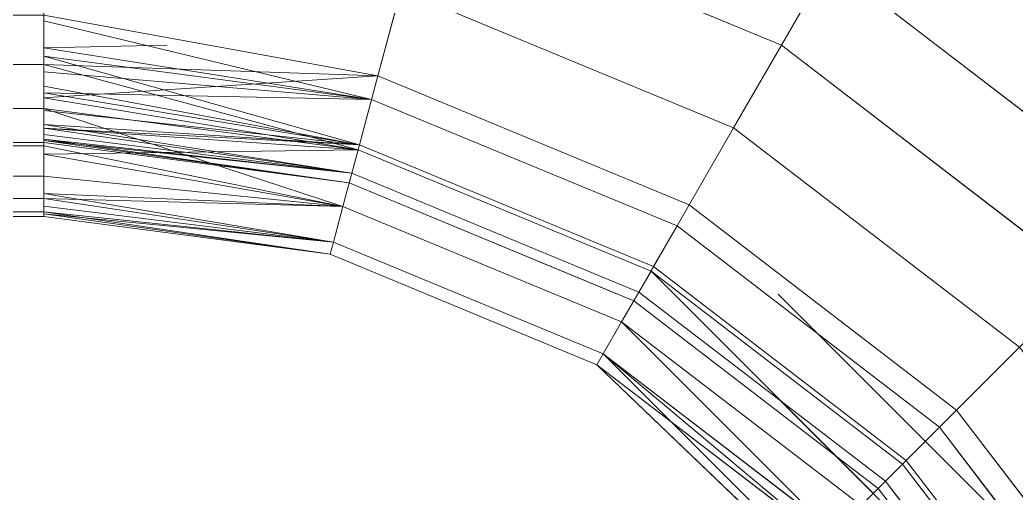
# Model space of a CAD drawing. Header units: centimetres. Extents: x -13467 to 3766, y -437 to 1921.
# Drawn here: x -4242.348 to -4240.997, y 189.925 to 190.566 of the extents above; entities that cross this region are included whole.
import ezdxf

# ---------------------------------------------------------------- set-up
doc = ezdxf.new("R2010")
doc.units = ezdxf.units.CM
doc.layers.add('M-EQPM', color=7, linetype='Continuous', lineweight=9)

# ---------------------------------------------------------------- blocks, each defined once
blk = doc.blocks.new('EQ-04-006 - EQ-04-006_dwg_Agrupar_308-1538748-Sección 1-2')
at = {"layer": 'M-EQPM', "color": 136, "true_color": 0x007f7f}
for p, q in [((-3690.446, 190.7319), (-3689.9637, 190.5321)), ((-3689.9637, 190.5321), (-3689.899, 190.6441)), ((-3689.899, 190.6441), (-3689.4579, 190.3057)), ((-3690.5107, 190.4904), (-3690.4795, 190.6069)), ((-3690.4795, 190.6069), (-3690.0284, 190.42)), ((-3690.9637, 190.5061), (-3690.9637, 190.573)), ((-3690.5107, 190.4904), (-3690.9637, 190.573)), ((-3690.5192, 190.4586), (-3690.9637, 190.5649)), ((-3690.5192, 190.4586), (-3690.9637, 190.5649)), ((-3690.7964, 190.5321), (-3690.9637, 190.5285)), ((-3690.7964, 190.5321), (-3690.9637, 190.5285)), ((-3690.0284, 190.42), (-3689.9637, 190.5321)), ((-3689.9637, 190.5321), (-3689.5495, 190.2142)), ((-3690.9637, 190.5285), (-3690.5192, 190.4586)), ((-3690.9637, 190.5285), (-3690.5192, 190.4586)), ((-3690.9637, 190.5061), (-3706.9637, 190.5061)), ((-3690.5357, 190.3972), (-3690.9637, 190.5172)), ((-3690.5192, 190.4586), (-3690.9637, 190.5172)), ((-3690.5375, 190.3903), (-3690.9637, 190.5061)), ((-3690.9637, 190.4464), (-3690.9637, 190.5061)), ((-3690.9637, 190.5061), (-3690.5107, 190.4904)), ((-3690.5107, 190.4904), (-3690.9637, 190.5061)), ((-3690.9637, 190.5061), (-3690.5107, 190.4904)), ((-3690.5192, 190.4586), (-3690.9637, 190.4958)), ((-3690.5107, 190.4904), (-3690.9637, 190.4606)), ((-3690.5375, 190.3903), (-3690.5107, 190.4904)), ((-3690.5107, 190.4904), (-3690.5375, 190.3903)), ((-3690.5107, 190.4904), (-3690.0887, 190.3155)), ((-3690.5357, 190.3972), (-3690.9637, 190.4764)), ((-3690.5192, 190.4586), (-3690.9637, 190.4674)), ((-3690.9637, 190.4674), (-3690.5357, 190.3972)), ((-3690.5375, 190.3903), (-3690.9637, 190.4606)), ((-3690.5357, 190.3972), (-3690.5192, 190.4586)), ((-3690.5192, 190.4586), (-3690.5357, 190.3972)), ((-3690.5192, 190.4586), (-3690.1051, 190.2871)), ((-3690.5192, 190.4586), (-3690.1051, 190.2871)), ((-3690.5192, 190.4586), (-3690.1051, 190.2871)), ((-3690.5192, 190.4586), (-3690.1051, 190.2871)), ((-3690.9637, 190.4464), (-3706.9637, 190.4464)), ((-3690.5581, 190.3136), (-3690.9637, 190.4464)), ((-3690.9637, 190.3955), (-3690.9637, 190.4464)), ((-3690.5375, 190.3903), (-3690.9637, 190.4464)), ((-3690.5357, 190.3972), (-3690.9637, 190.4436)), ((-3690.5357, 190.3972), (-3690.9637, 190.4436)), ((-3690.5357, 190.3972), (-3690.9637, 190.4247)), ((-3690.9637, 190.4247), (-3690.546, 190.3586)), ((-3690.5375, 190.3903), (-3690.9637, 190.4198)), ((-3690.546, 190.3586), (-3690.9637, 190.4196)), ((-3690.9637, 190.4196), (-3690.5357, 190.3972)), ((-3690.546, 190.3586), (-3690.9637, 190.4111)), ((-3690.0887, 190.3155), (-3690.0284, 190.42)), ((-3690.0284, 190.42), (-3689.641, 190.1227)), ((-3690.9637, 190.4), (-3706.9637, 190.4)), ((-3690.5496, 190.3455), (-3690.9637, 190.4049)), ((-3690.9637, 190.4049), (-3690.546, 190.3586)), ((-3690.5496, 190.3455), (-3690.9637, 190.4028)), ((-3690.546, 190.3586), (-3690.9637, 190.4028)), ((-3690.5496, 190.3455), (-3690.9637, 190.4)), ((-3690.546, 190.3586), (-3690.5357, 190.3972)), ((-3690.5357, 190.3972), (-3690.546, 190.3586)), ((-3690.5357, 190.3972), (-3690.1369, 190.2321)), ((-3690.5357, 190.3972), (-3690.1369, 190.2321)), ((-3690.9637, 190.3955), (-3706.9637, 190.3955)), ((-3690.5581, 190.3136), (-3690.9637, 190.3955)), ((-3690.9637, 190.3545), (-3690.9637, 190.3955)), ((-3690.5375, 190.3903), (-3690.9637, 190.3843)), ((-3690.5581, 190.3136), (-3690.9637, 190.3843)), ((-3690.5581, 190.3136), (-3690.5375, 190.3903)), ((-3690.5375, 190.3903), (-3690.5581, 190.3136)), ((-3690.5375, 190.3903), (-3690.1404, 190.2259)), ((-3690.5375, 190.3903), (-3690.1404, 190.2259)), ((-3690.5496, 190.3455), (-3690.546, 190.3586)), ((-3690.5496, 190.3455), (-3690.546, 190.3586)), ((-3690.546, 190.3586), (-3690.1569, 190.1974)), ((-3690.546, 190.3586), (-3690.1569, 190.1974)), ((-3690.9637, 190.3545), (-3706.9637, 190.3545)), ((-3690.9637, 190.3245), (-3690.9637, 190.3545)), ((-3690.5581, 190.3136), (-3690.9637, 190.3545)), ((-3690.5581, 190.3136), (-3690.9637, 190.3545)), ((-3690.5496, 190.3455), (-3690.1637, 190.1856)), ((-3690.5581, 190.3136), (-3690.9637, 190.3309)), ((-3690.9637, 190.3309), (-3690.571, 190.2653)), ((-3690.9637, 190.3245), (-3706.9637, 190.3245)), ((-3690.9637, 190.3062), (-3690.9637, 190.3245)), ((-3690.571, 190.2653), (-3690.9637, 190.3245)), ((-3690.9637, 190.3245), (-3690.5581, 190.3136)), ((-3690.1404, 190.2259), (-3690.0887, 190.3155)), ((-3690.0887, 190.3155), (-3690.1404, 190.2259)), ((-3690.0887, 190.3155), (-3689.7262, 190.0374)), ((-3690.9637, 190.3062), (-3706.9637, 190.3062)), ((-3690.571, 190.2653), (-3690.9637, 190.3138)), ((-3690.5754, 190.2489), (-3690.9637, 190.3062)), ((-3690.9637, 190.3062), (-3690.9637, 190.3)), ((-3690.9637, 190.3062), (-3690.571, 190.2653)), ((-3690.5754, 190.2489), (-3690.9637, 190.3035)), ((-3690.571, 190.2653), (-3690.9637, 190.3035)), ((-3690.571, 190.2653), (-3690.5581, 190.3136)), ((-3690.5581, 190.3136), (-3690.571, 190.2653)), ((-3690.5581, 190.3136), (-3690.1802, 190.1571)), ((-3690.5581, 190.3136), (-3690.1802, 190.1571)), ((-3690.9637, 190.3), (-3706.9637, 190.3)), ((-3690.9637, 190.3), (-3706.9637, 190.3)), ((-3690.5754, 190.2489), (-3690.9637, 190.3)), ((-3690.1369, 190.2321), (-3690.1051, 190.2871)), ((-3690.1051, 190.2871), (-3690.1369, 190.2321)), ((-3690.1051, 190.2871), (-3689.7495, 190.0142)), ((-3690.1051, 190.2871), (-3689.7495, 190.0142)), ((-3689.7495, 190.0142), (-3690.1051, 190.2871)), ((-3690.1051, 190.2871), (-3689.7495, 190.0142)), ((-3690.5754, 190.2489), (-3690.571, 190.2653)), ((-3690.5754, 190.2489), (-3690.571, 190.2653)), ((-3690.571, 190.2653), (-3690.2051, 190.1138)), ((-3690.571, 190.2653), (-3690.2051, 190.1138)), ((-3690.5754, 190.2489), (-3690.2137, 190.099)), ((-3690.1802, 190.1571), (-3690.1404, 190.2259)), ((-3690.1404, 190.2259), (-3690.1802, 190.1571)), ((-3690.1569, 190.1974), (-3690.1369, 190.2321)), ((-3690.1369, 190.2321), (-3690.1569, 190.1974)), ((-3690.1404, 190.2259), (-3689.7995, 189.9642)), ((-3690.1404, 190.2259), (-3689.7995, 189.9642)), ((-3690.1369, 190.2321), (-3689.7944, 189.9693)), ((-3690.1369, 190.2321), (-3689.7944, 189.9693)), ((-3690.1569, 190.1974), (-3690.1637, 190.1856)), ((-3690.1637, 190.1856), (-3690.1569, 190.1974)), ((-3690.1569, 190.1974), (-3689.8227, 189.941)), ((-3690.1569, 190.1974), (-3689.8227, 189.941)), ((-3690.1637, 190.1856), (-3689.8323, 189.9314)), ((-3690.2051, 190.1138), (-3690.1802, 190.1571)), ((-3690.1802, 190.1571), (-3690.2051, 190.1138)), ((-3690.1802, 190.1571), (-3689.8556, 189.908)), ((-3690.1802, 190.1571), (-3689.8556, 189.908)), ((-3690.2051, 190.1138), (-3690.2137, 190.099)), ((-3690.2137, 190.099), (-3690.2051, 190.1138)), ((-3690.2051, 190.1138), (-3689.891, 189.8727)), ((-3690.2051, 190.1138), (-3689.891, 189.8727)), ((-3689.7262, 190.0374), (-3689.641, 190.1227)), ((-3690.2137, 190.099), (-3689.903, 189.8607)), ((-3689.7995, 189.9642), (-3689.7262, 190.0374)), ((-3689.7262, 190.0374), (-3689.7995, 189.9642)), ((-3689.7262, 190.0374), (-3689.4481, 189.675)), ((-3689.7944, 189.9693), (-3689.7495, 190.0142)), ((-3689.7495, 190.0142), (-3689.7944, 189.9693)), ((-3689.7495, 190.0142), (-3689.4766, 189.6586)), ((-3689.7495, 190.0142), (-3689.4766, 189.6586)), ((-3689.7495, 190.0142), (-3689.4766, 189.6586)), ((-3689.7495, 190.0142), (-3689.4766, 189.6586)), ((-3689.8556, 189.908), (-3689.7995, 189.9642)), ((-3689.7995, 189.9642), (-3689.8556, 189.908)), ((-3689.8227, 189.941), (-3689.7944, 189.9693)), ((-3689.7944, 189.9693), (-3689.8227, 189.941)), ((-3689.7995, 189.9642), (-3689.5378, 189.6232)), ((-3689.7995, 189.9642), (-3689.5378, 189.6232)), ((-3689.7944, 189.9693), (-3689.5316, 189.6268)), ((-3689.7944, 189.9693), (-3689.5316, 189.6268)), ((-3689.8227, 189.941), (-3689.8323, 189.9314)), ((-3689.8323, 189.9314), (-3689.8227, 189.941)), ((-3689.8227, 189.941), (-3689.5662, 189.6068)), ((-3689.8227, 189.941), (-3689.5662, 189.6068)), ((-3689.8323, 189.9314), (-3689.578, 189.6))]:
    blk.add_line(p, q, dxfattribs=at)
at = {"layer": 'M-EQPM', "color": 136, "true_color": 0x007f7f, "flags": 128}
for points in [[(-3689.9637, 190.5321), (-3689.899, 190.6441), (-3690.4125, 190.8569)], [(-3689.9637, 190.5321), (-3689.899, 190.6441), (-3690.4125, 190.8569)], [(-3689.8387, 190.7486), (-3689.899, 190.6441), (-3689.4579, 190.3057), (-3689.5495, 190.2142), (-3689.2316, 189.8)], [(-3689.8387, 190.7486), (-3689.899, 190.6441), (-3689.4579, 190.3057), (-3689.5495, 190.2142), (-3689.2316, 189.8)], [(-3706.9637, 190.573), (-3690.9637, 190.573), (-3690.9637, 190.6455), (-3690.4795, 190.6069), (-3690.5107, 190.4904), (-3690.0887, 190.3155), (-3690.1404, 190.2259), (-3689.7995, 189.9642), (-3689.8556, 189.908), (-3689.6066, 189.5835), (-3689.6499, 189.5585), (-3689.4983, 189.1926), (-3689.4501, 189.2056), (-3689.6066, 189.5835), (-3689.5378, 189.6232), (-3689.7995, 189.9642), (-3689.7262, 190.0374), (-3690.0887, 190.3155), (-3690.0284, 190.42), (-3690.4795, 190.6069), (-3690.9637, 190.7218), (-3706.9637, 190.7218)], [(-3689.5378, 189.6232), (-3689.7995, 189.9642), (-3689.7262, 190.0374), (-3690.0887, 190.3155), (-3690.0284, 190.42), (-3690.4795, 190.6069), (-3690.446, 190.7319), (-3689.9637, 190.5321), (-3690.0284, 190.42), (-3689.641, 190.1227), (-3689.7262, 190.0374), (-3689.4481, 189.675)], [(-3690.446, 190.7319), (-3689.9637, 190.5321), (-3690.0284, 190.42), (-3689.641, 190.1227), (-3689.7262, 190.0374), (-3689.4481, 189.675), (-3689.5378, 189.6232), (-3689.3733, 189.2261), (-3689.4501, 189.2056), (-3689.4392, 188.8), (-3689.4092, 188.8), (-3689.4092, 186.8)], [(-3706.9637, 190.3955), (-3690.9637, 190.3955), (-3690.9637, 190.4464), (-3690.5581, 190.3136), (-3690.9637, 190.4464), (-3690.5375, 190.3903), (-3690.5581, 190.3136), (-3690.9637, 190.3955), (-3690.9637, 190.4464), (-3690.5375, 190.3903), (-3690.5581, 190.3136), (-3690.1802, 190.1571), (-3690.2051, 190.1138), (-3690.2137, 190.099), (-3690.5754, 190.2489), (-3690.571, 190.2653), (-3690.2051, 190.1138), (-3689.891, 189.8727)], [(-3689.8556, 189.908), (-3690.1802, 190.1571), (-3690.1404, 190.2259), (-3690.5375, 190.3903), (-3690.9637, 190.5061), (-3690.9637, 190.573), (-3690.5107, 190.4904), (-3690.5375, 190.3903), (-3690.1404, 190.2259), (-3690.1802, 190.1571), (-3689.8556, 189.908)], [(-3689.903, 189.8607), (-3690.2137, 190.099), (-3690.2051, 190.1138), (-3689.891, 189.8727)], [(-3689.8556, 189.908), (-3689.7995, 189.9642), (-3690.1404, 190.2259), (-3690.0887, 190.3155), (-3690.5107, 190.4904), (-3690.4795, 190.6069)], [(-3706.9637, 190.3955), (-3706.9637, 190.4464), (-3690.9637, 190.4464), (-3690.9637, 190.5061), (-3690.5107, 190.4904), (-3690.9637, 190.573), (-3690.9637, 190.5061), (-3706.9637, 190.5061), (-3706.9637, 190.4464), (-3707.3898, 190.3903), (-3706.9637, 190.3955), (-3707.3898, 190.3903), (-3707.7869, 190.2259), (-3707.8387, 190.3155), (-3708.2011, 190.0374), (-3708.2864, 190.1227), (-3708.5836, 189.7353), (-3708.6957, 189.8), (-3708.8955, 189.3176), (-3709.0205, 189.3511), (-3709.1182, 188.8), (-3709.1182, 186.8)], [(-3690.9637, 190.4764), (-3690.5357, 190.3972), (-3690.9637, 190.5172), (-3690.5192, 190.4586), (-3690.9637, 190.5649)], [(-3690.7964, 190.5321), (-3690.9637, 190.5285), (-3690.5192, 190.4586), (-3690.5357, 190.3972), (-3690.9637, 190.4674), (-3690.5192, 190.4586), (-3690.9637, 190.4958)], [(-3689.3172, 186.8), (-3689.3172, 188.8), (-3689.3733, 189.2261), (-3689.3682, 188.8), (-3689.3733, 189.2261), (-3689.2733, 189.2529), (-3689.4481, 189.675), (-3689.3437, 189.7353), (-3689.641, 190.1227), (-3689.5495, 190.2142), (-3689.9637, 190.5321)], [(-3689.1815, 189.2775), (-3689.2733, 189.2529), (-3689.4481, 189.675), (-3689.3437, 189.7353), (-3689.641, 190.1227), (-3689.5495, 190.2142), (-3689.9637, 190.5321)], [(-3706.9637, 190.5061), (-3690.9637, 190.5061), (-3690.5107, 190.4904), (-3690.5375, 190.3903), (-3690.9637, 190.5061), (-3690.9637, 190.4464), (-3706.9637, 190.4464), (-3706.9637, 190.3955)], [(-3690.9637, 190.4606), (-3690.5107, 190.4904), (-3690.9637, 190.4606), (-3690.5375, 190.3903), (-3690.5107, 190.4904), (-3690.9637, 190.5061)], [(-3690.9637, 190.4958), (-3690.5192, 190.4586), (-3690.1051, 190.2871), (-3690.1369, 190.2321), (-3689.7944, 189.9693), (-3689.7495, 190.0142), (-3689.4766, 189.6586), (-3689.5316, 189.6268), (-3689.3664, 189.228), (-3689.305, 189.2444)], [(-3690.9637, 190.4606), (-3690.5375, 190.3903), (-3690.5107, 190.4904)], [(-3690.9637, 190.4764), (-3690.5357, 190.3972), (-3690.5192, 190.4586), (-3690.1051, 190.2871), (-3690.1369, 190.2321), (-3689.7944, 189.9693), (-3689.7495, 190.0142), (-3689.4766, 189.6586), (-3689.5316, 189.6268), (-3689.3664, 189.228), (-3689.2873, 188.8)], [(-3689.3664, 189.228), (-3689.305, 189.2444), (-3689.4766, 189.6586), (-3689.5316, 189.6268), (-3689.7944, 189.9693), (-3689.7495, 190.0142), (-3690.1051, 190.2871), (-3690.1369, 190.2321), (-3690.5357, 190.3972), (-3690.9637, 190.4436), (-3690.5357, 190.3972), (-3690.9637, 190.4196), (-3690.546, 190.3586), (-3690.9637, 190.4196)], [(-3689.2465, 188.8), (-3689.305, 189.2444), (-3689.4766, 189.6586), (-3689.5316, 189.6268), (-3689.7944, 189.9693), (-3689.7495, 190.0142), (-3690.1051, 190.2871), (-3690.1369, 190.2321), (-3690.5357, 190.3972), (-3690.9637, 190.4436)], [(-3690.9637, 190.4111), (-3690.546, 190.3586), (-3690.9637, 190.4247), (-3690.5357, 190.3972), (-3690.9637, 190.4436)], [(-3690.9637, 190.4247), (-3690.5357, 190.3972), (-3690.546, 190.3586), (-3690.1569, 190.1974), (-3689.8227, 189.941), (-3689.8323, 189.9314), (-3689.8227, 189.941), (-3689.5662, 189.6068), (-3689.578, 189.6), (-3689.8323, 189.9314), (-3689.8227, 189.941), (-3689.5662, 189.6068), (-3689.578, 189.6), (-3689.5662, 189.6068), (-3689.405, 189.2176), (-3689.3587, 188.8)], [(-3690.9637, 190.4247), (-3690.546, 190.3586), (-3690.5357, 190.3972), (-3690.1369, 190.2321), (-3690.1569, 190.1974), (-3689.8227, 189.941), (-3689.7944, 189.9693), (-3689.5316, 189.6268), (-3689.5662, 189.6068), (-3689.405, 189.2176), (-3689.3664, 189.228), (-3689.405, 189.2176), (-3689.3201, 188.8)], [(-3690.0887, 190.3155), (-3690.1404, 190.2259), (-3690.5375, 190.3903), (-3690.9637, 190.4198), (-3690.5375, 190.3903), (-3690.5581, 190.3136), (-3690.9637, 190.3843), (-3690.5375, 190.3903), (-3690.9637, 190.3843)], [(-3690.9637, 190.4049), (-3690.546, 190.3586), (-3690.5357, 190.3972), (-3690.9637, 190.4196)], [(-3689.3201, 188.8), (-3689.3664, 189.228), (-3689.5316, 189.6268), (-3689.5662, 189.6068), (-3689.8227, 189.941), (-3689.7944, 189.9693), (-3690.1369, 190.2321), (-3690.1569, 190.1974), (-3690.546, 190.3586), (-3690.9637, 190.4111)], [(-3689.5662, 189.6068), (-3689.8227, 189.941), (-3689.7944, 189.9693), (-3689.5316, 189.6268)], [(-3689.578, 189.6), (-3689.8323, 189.9314), (-3690.1637, 190.1856), (-3690.1569, 190.1974), (-3690.1637, 190.1856), (-3690.1569, 190.1974), (-3690.1369, 190.2321), (-3689.7944, 189.9693), (-3689.8227, 189.941), (-3690.1569, 190.1974), (-3689.8227, 189.941), (-3689.8323, 189.9314), (-3690.1637, 190.1856), (-3690.5496, 190.3455), (-3690.546, 190.3586), (-3690.5496, 190.3455), (-3690.9637, 190.4049)], [(-3706.9637, 190.3545), (-3690.9637, 190.3545), (-3690.9637, 190.3955), (-3690.9637, 190.3545), (-3706.9637, 190.3545)], [(-3706.9637, 190.3), (-3706.9637, 190.3062), (-3706.9637, 190.3245), (-3706.9637, 190.3545), (-3706.9637, 190.3955), (-3690.9637, 190.3955), (-3690.5581, 190.3136), (-3690.1802, 190.1571), (-3690.2051, 190.1138), (-3690.571, 190.2653), (-3690.5581, 190.3136), (-3690.9637, 190.3545), (-3690.9637, 190.3245), (-3706.9637, 190.3245), (-3707.3563, 190.2653), (-3706.9637, 190.3062)], [(-3690.9637, 190.3545), (-3690.5581, 190.3136), (-3690.5375, 190.3903), (-3690.1404, 190.2259), (-3690.0887, 190.3155)], [(-3690.9637, 190.3843), (-3690.5581, 190.3136), (-3690.9637, 190.3545)], [(-3706.9637, 190.3245), (-3690.9637, 190.3245), (-3690.571, 190.2653), (-3690.5581, 190.3136), (-3690.9637, 190.3245), (-3690.5581, 190.3136), (-3690.9637, 190.3545), (-3690.9637, 190.3245), (-3690.9637, 190.3062), (-3690.571, 190.2653), (-3690.9637, 190.3245), (-3690.9637, 190.3062), (-3706.9637, 190.3062)], [(-3706.9637, 190.3062), (-3690.9637, 190.3062), (-3690.571, 190.2653), (-3690.5754, 190.2489), (-3690.9637, 190.3062), (-3690.5754, 190.2489), (-3690.9637, 190.3), (-3690.9637, 190.3062), (-3690.9637, 190.3), (-3706.9637, 190.3)], [(-3690.9637, 190.3309), (-3690.571, 190.2653), (-3690.9637, 190.3138)], [(-3689.7262, 190.0374), (-3689.7995, 189.9642), (-3690.1404, 190.2259), (-3690.1802, 190.1571), (-3690.5581, 190.3136), (-3690.9637, 190.3309), (-3690.5581, 190.3136), (-3690.571, 190.2653), (-3690.9637, 190.3309)], [(-3690.9637, 190.3138), (-3690.571, 190.2653), (-3690.5581, 190.3136), (-3690.1802, 190.1571), (-3690.1404, 190.2259), (-3689.7995, 189.9642), (-3689.7262, 190.0374)], [(-3690.9637, 190.3035), (-3690.5754, 190.2489), (-3690.9637, 190.3)], [(-3689.4481, 189.675), (-3689.5378, 189.6232), (-3689.7995, 189.9642), (-3689.8556, 189.908), (-3690.1802, 190.1571), (-3690.2051, 190.1138), (-3690.571, 190.2653), (-3690.9637, 190.3035)], [(-3690.5754, 190.2489), (-3690.571, 190.2653), (-3690.2051, 190.1138), (-3690.1802, 190.1571), (-3689.8556, 189.908), (-3689.7995, 189.9642), (-3689.5378, 189.6232), (-3689.4481, 189.675)], [(-3689.2733, 189.2529), (-3689.3733, 189.2261), (-3689.5378, 189.6232), (-3689.6066, 189.5835), (-3689.8556, 189.908), (-3689.891, 189.8727), (-3690.2051, 190.1138), (-3690.2137, 190.099), (-3690.5754, 190.2489)]]:
    blk.add_lwpolyline(points, dxfattribs=at)
for points in [[(-3690.9637, 190.5172), (-3690.5192, 190.4586), (-3690.5357, 190.3972)], [(-3690.9637, 190.4674), (-3690.5357, 190.3972), (-3690.5192, 190.4586)], [(-3690.9637, 190.4), (-3690.5496, 190.3455), (-3690.9637, 190.4049), (-3690.546, 190.3586), (-3690.5357, 190.3972), (-3690.1369, 190.2321), (-3690.1569, 190.1974), (-3690.546, 190.3586), (-3690.1569, 190.1974), (-3690.1637, 190.1856), (-3690.5496, 190.3455), (-3690.546, 190.3586), (-3690.9637, 190.4028), (-3690.5496, 190.3455)], [(-3690.9637, 190.4028), (-3690.5496, 190.3455), (-3690.546, 190.3586)], [(-3690.9637, 190.3035), (-3690.5754, 190.2489), (-3690.571, 190.2653)], [(-3689.903, 189.8607), (-3689.891, 189.8727), (-3689.903, 189.8607), (-3689.6646, 189.55), (-3689.6499, 189.5585), (-3689.6066, 189.5835), (-3689.4501, 189.2056), (-3689.4983, 189.1926), (-3689.6499, 189.5585), (-3689.891, 189.8727), (-3690.2051, 190.1138), (-3690.2137, 190.099)]]:
    blk.add_lwpolyline(points, close=True, dxfattribs=at)
blk = doc.blocks.new('EQ-04-006 - EQ-04-006_dwg_Agrupar_316-1538749-Sección 1-2')
at = {"layer": 'M-EQPM', "color": 136, "true_color": 0x007f7f}
for p, q in [((-3690.5192, 190.4586), (-3690.9637, 190.5649)), ((-3690.5192, 190.4586), (-3690.9637, 190.5649)), ((-3690.7964, 190.5321), (-3690.9637, 190.5285)), ((-3690.7964, 190.5321), (-3690.9637, 190.5285)), ((-3690.9637, 190.5285), (-3690.5192, 190.4586)), ((-3690.9637, 190.5285), (-3690.5192, 190.4586)), ((-3690.5357, 190.3972), (-3690.9637, 190.5172)), ((-3690.5192, 190.4586), (-3690.9637, 190.5172)), ((-3690.5375, 190.3903), (-3690.9637, 190.5061)), ((-3690.9637, 190.5061), (-3690.5107, 190.4904)), ((-3690.5107, 190.4904), (-3690.9637, 190.5061)), ((-3690.9637, 190.5061), (-3690.5107, 190.4904)), ((-3690.9637, 190.5061), (-3690.5107, 190.4904)), ((-3690.5192, 190.4586), (-3690.9637, 190.4958)), ((-3690.5107, 190.4904), (-3690.9637, 190.4606)), ((-3690.5375, 190.3903), (-3690.5107, 190.4904)), ((-3690.5107, 190.4904), (-3690.5375, 190.3903)), ((-3690.5357, 190.3972), (-3690.9637, 190.4764)), ((-3690.5192, 190.4586), (-3690.9637, 190.4674)), ((-3690.9637, 190.4674), (-3690.5357, 190.3972)), ((-3690.5375, 190.3903), (-3690.9637, 190.4606)), ((-3690.5357, 190.3972), (-3690.5192, 190.4586)), ((-3690.5192, 190.4586), (-3690.5357, 190.3972)), ((-3690.5192, 190.4586), (-3690.1051, 190.2871)), ((-3690.5192, 190.4586), (-3690.1051, 190.2871)), ((-3690.5192, 190.4586), (-3690.1051, 190.2871)), ((-3690.5192, 190.4586), (-3690.1051, 190.2871)), ((-3690.5581, 190.3136), (-3690.9637, 190.4464)), ((-3690.5375, 190.3903), (-3690.9637, 190.4464)), ((-3690.5357, 190.3972), (-3690.9637, 190.4436)), ((-3690.5357, 190.3972), (-3690.9637, 190.4436)), ((-3690.5357, 190.3972), (-3690.9637, 190.4247)), ((-3690.9637, 190.4247), (-3690.546, 190.3586)), ((-3690.5375, 190.3903), (-3690.9637, 190.4198)), ((-3690.546, 190.3586), (-3690.9637, 190.4196)), ((-3690.9637, 190.4196), (-3690.5357, 190.3972)), ((-3690.546, 190.3586), (-3690.9637, 190.4111)), ((-3690.5496, 190.3455), (-3690.9637, 190.4049)), ((-3690.9637, 190.4049), (-3690.546, 190.3586)), ((-3690.5496, 190.3455), (-3690.9637, 190.4028)), ((-3690.546, 190.3586), (-3690.9637, 190.4028)), ((-3690.5496, 190.3455), (-3690.9637, 190.4)), ((-3690.546, 190.3586), (-3690.5357, 190.3972)), ((-3690.5357, 190.3972), (-3690.546, 190.3586)), ((-3690.5357, 190.3972), (-3690.1369, 190.2321)), ((-3690.5357, 190.3972), (-3690.1369, 190.2321)), ((-3690.5581, 190.3136), (-3690.9637, 190.3955)), ((-3690.5375, 190.3903), (-3690.9637, 190.3843)), ((-3690.5581, 190.3136), (-3690.9637, 190.3843)), ((-3690.5581, 190.3136), (-3690.5375, 190.3903)), ((-3690.5375, 190.3903), (-3690.5581, 190.3136)), ((-3690.5375, 190.3903), (-3690.1404, 190.2259)), ((-3690.5375, 190.3903), (-3690.1404, 190.2259)), ((-3690.5496, 190.3455), (-3690.546, 190.3586)), ((-3690.5496, 190.3455), (-3690.546, 190.3586)), ((-3690.546, 190.3586), (-3690.1569, 190.1974)), ((-3690.546, 190.3586), (-3690.1569, 190.1974)), ((-3690.5581, 190.3136), (-3690.9637, 190.3545)), ((-3690.5581, 190.3136), (-3690.9637, 190.3545)), ((-3690.5496, 190.3455), (-3690.1637, 190.1856)), ((-3690.5581, 190.3136), (-3690.9637, 190.3309)), ((-3690.9637, 190.3309), (-3690.571, 190.2653)), ((-3690.571, 190.2653), (-3690.9637, 190.3245)), ((-3690.9637, 190.3245), (-3690.5581, 190.3136)), ((-3690.1404, 190.2259), (-3690.0887, 190.3155)), ((-3690.571, 190.2653), (-3690.9637, 190.3138)), ((-3690.5754, 190.2489), (-3690.9637, 190.3062)), ((-3690.9637, 190.3062), (-3690.571, 190.2653)), ((-3690.5754, 190.2489), (-3690.9637, 190.3035)), ((-3690.571, 190.2653), (-3690.9637, 190.3035)), ((-3690.571, 190.2653), (-3690.5581, 190.3136)), ((-3690.5581, 190.3136), (-3690.571, 190.2653)), ((-3690.5581, 190.3136), (-3690.1802, 190.1571)), ((-3690.5581, 190.3136), (-3690.1802, 190.1571)), ((-3690.5754, 190.2489), (-3690.9637, 190.3)), ((-3690.5754, 190.2489), (-3690.571, 190.2653)), ((-3690.5754, 190.2489), (-3690.571, 190.2653)), ((-3690.571, 190.2653), (-3690.2051, 190.1138)), ((-3690.571, 190.2653), (-3690.2051, 190.1138)), ((-3690.5754, 190.2489), (-3690.2137, 190.099)), ((-3690.1802, 190.1571), (-3690.1404, 190.2259)), ((-3690.1404, 190.2259), (-3689.5378, 189.6232)), ((-3689.9679, 190.1948), (-3689.4481, 189.675)), ((-3690.1637, 190.1856), (-3689.8323, 189.9314)), ((-3690.2051, 190.1138), (-3690.1802, 190.1571)), ((-3690.1802, 190.1571), (-3690.2051, 190.1138)), ((-3690.1802, 190.1571), (-3689.6066, 189.5835)), ((-3690.2051, 190.1138), (-3690.2137, 190.099)), ((-3690.2137, 190.099), (-3690.2051, 190.1138)), ((-3689.903, 189.8607), (-3690.2051, 190.1138)), ((-3690.2051, 190.1138), (-3689.6499, 189.5585)), ((-3690.2051, 190.1138), (-3689.6499, 189.5585)), ((-3690.2137, 190.099), (-3689.6499, 189.5585)), ((-3690.2137, 190.099), (-3689.903, 189.8607)), ((-3689.8323, 189.9314), (-3689.578, 189.6))]:
    blk.add_line(p, q, dxfattribs=at)
at = {"layer": 'M-EQPM', "color": 136, "true_color": 0x007f7f, "flags": 128}
for points in [[(-3690.9637, 190.4764), (-3690.5357, 190.3972), (-3690.9637, 190.5172), (-3690.5192, 190.4586), (-3690.9637, 190.5649)], [(-3690.7964, 190.5321), (-3690.9637, 190.5285), (-3690.5192, 190.4586), (-3690.5357, 190.3972), (-3690.9637, 190.4674), (-3690.5192, 190.4586), (-3690.9637, 190.4958)], [(-3690.9637, 190.4606), (-3690.5107, 190.4904), (-3690.9637, 190.4606), (-3690.5375, 190.3903), (-3690.5107, 190.4904), (-3690.9637, 190.5061)], [(-3690.9637, 190.4464), (-3690.5375, 190.3903), (-3690.5581, 190.3136), (-3690.1802, 190.1571), (-3690.2051, 190.1138), (-3690.2137, 190.099), (-3690.5754, 190.2489), (-3690.571, 190.2653), (-3690.2051, 190.1138), (-3689.6499, 189.5585), (-3689.6066, 189.5835), (-3690.1802, 190.1571), (-3690.1404, 190.2259), (-3690.5375, 190.3903), (-3690.9637, 190.5061)], [(-3690.9637, 190.4958), (-3690.5192, 190.4586), (-3690.1051, 190.2871)], [(-3690.5107, 190.4904), (-3690.5375, 190.3903), (-3690.9637, 190.4606)], [(-3690.5107, 190.4904), (-3690.5375, 190.3903), (-3690.1404, 190.2259), (-3690.1802, 190.1571), (-3689.6066, 189.5835), (-3689.4501, 189.2056), (-3689.4983, 189.1926), (-3689.6499, 189.5585), (-3689.6066, 189.5835), (-3689.5378, 189.6232), (-3690.1404, 190.2259), (-3690.0887, 190.3155)], [(-3690.9637, 190.4764), (-3690.5357, 190.3972), (-3690.5192, 190.4586), (-3690.1051, 190.2871)], [(-3690.9637, 190.4464), (-3690.5581, 190.3136), (-3690.9637, 190.4464), (-3690.5375, 190.3903), (-3690.5581, 190.3136), (-3690.9637, 190.3955)], [(-3690.1369, 190.2321), (-3690.5357, 190.3972), (-3690.9637, 190.4436), (-3690.5357, 190.3972), (-3690.9637, 190.4196), (-3690.546, 190.3586), (-3690.9637, 190.4196)], [(-3690.1369, 190.2321), (-3690.5357, 190.3972), (-3690.9637, 190.4436)], [(-3690.9637, 190.4111), (-3690.546, 190.3586), (-3690.9637, 190.4247), (-3690.5357, 190.3972), (-3690.9637, 190.4436)], [(-3690.9637, 190.4247), (-3690.5357, 190.3972), (-3690.546, 190.3586), (-3690.1569, 190.1974)], [(-3690.9637, 190.4247), (-3690.546, 190.3586), (-3690.5357, 190.3972), (-3690.1369, 190.2321)], [(-3690.9637, 190.4198), (-3690.5375, 190.3903), (-3690.5581, 190.3136), (-3690.9637, 190.3843), (-3690.5375, 190.3903), (-3690.9637, 190.3843)], [(-3690.9637, 190.4198), (-3690.5375, 190.3903), (-3690.1404, 190.2259)], [(-3690.9637, 190.4049), (-3690.546, 190.3586), (-3690.5357, 190.3972), (-3690.9637, 190.4196)], [(-3690.1569, 190.1974), (-3690.546, 190.3586), (-3690.9637, 190.4111)], [(-3690.1858, 190.1948), (-3690.5496, 190.3455), (-3690.546, 190.3586), (-3690.5496, 190.3455), (-3690.9637, 190.4049)], [(-3690.9637, 190.4), (-3690.5496, 190.3455), (-3690.9637, 190.4049), (-3690.546, 190.3586), (-3690.5357, 190.3972), (-3690.1369, 190.2321)], [(-3690.1858, 190.1948), (-3690.5496, 190.3455), (-3690.546, 190.3586), (-3690.9637, 190.4028), (-3690.5496, 190.3455), (-3690.9637, 190.4)], [(-3690.9637, 190.3545), (-3690.5581, 190.3136), (-3690.571, 190.2653), (-3690.2051, 190.1138), (-3690.1802, 190.1571), (-3690.5581, 190.3136), (-3690.9637, 190.3955)], [(-3690.9637, 190.3545), (-3690.5581, 190.3136), (-3690.5375, 190.3903), (-3690.1404, 190.2259)], [(-3690.9637, 190.3843), (-3690.5581, 190.3136), (-3690.9637, 190.3545)], [(-3690.9637, 190.3245), (-3690.571, 190.2653), (-3690.5581, 190.3136), (-3690.9637, 190.3245), (-3690.5581, 190.3136), (-3690.9637, 190.3545)], [(-3690.9637, 190.3138), (-3690.571, 190.2653), (-3690.9637, 190.3309)], [(-3690.1802, 190.1571), (-3690.5581, 190.3136), (-3690.9637, 190.3309), (-3690.5581, 190.3136), (-3690.571, 190.2653), (-3690.9637, 190.3309)], [(-3690.9637, 190.3062), (-3690.571, 190.2653), (-3690.9637, 190.3245)], [(-3689.4392, 188.8), (-3689.4983, 189.1926), (-3689.5148, 189.1882), (-3689.6646, 189.55), (-3689.6499, 189.5585), (-3689.4983, 189.1926), (-3689.4501, 189.2056), (-3689.6066, 189.5835), (-3689.5378, 189.6232), (-3690.1404, 190.2259), (-3690.0887, 190.3155)], [(-3690.9637, 190.3138), (-3690.571, 190.2653), (-3690.5581, 190.3136), (-3690.1802, 190.1571)], [(-3690.9637, 190.3062), (-3690.571, 190.2653), (-3690.5754, 190.2489), (-3690.9637, 190.3062), (-3690.5754, 190.2489), (-3690.9637, 190.3)], [(-3690.1802, 190.1571), (-3690.2051, 190.1138), (-3690.571, 190.2653), (-3690.9637, 190.3035)], [(-3690.9637, 190.3), (-3690.5754, 190.2489), (-3690.9637, 190.3035)], [(-3690.1802, 190.1571), (-3690.2051, 190.1138), (-3690.571, 190.2653), (-3690.5754, 190.2489)], [(-3690.5754, 190.2489), (-3690.2137, 190.099), (-3690.2051, 190.1138), (-3689.6499, 189.5585), (-3689.6066, 189.5835)], [(-3689.4392, 188.8), (-3689.4501, 189.2056), (-3689.3733, 189.2261), (-3689.5378, 189.6232), (-3689.4481, 189.675), (-3689.9679, 190.1948)], [(-3689.9679, 190.1948), (-3689.4481, 189.675), (-3689.5378, 189.6232), (-3689.3733, 189.2261), (-3689.4501, 189.2056), (-3689.4392, 188.8)], [(-3689.4575, 188.8), (-3689.5148, 189.1882), (-3689.4575, 188.8), (-3689.4983, 189.1926), (-3689.5148, 189.1882), (-3689.6646, 189.55), (-3689.6499, 189.5585), (-3689.903, 189.8607), (-3689.6499, 189.5585), (-3689.6646, 189.55), (-3689.903, 189.8607), (-3690.2137, 190.099), (-3689.6499, 189.5585), (-3690.2137, 190.099), (-3690.2051, 190.1138), (-3689.6499, 189.5585), (-3689.903, 189.8607), (-3690.2137, 190.099), (-3690.2051, 190.1138), (-3689.903, 189.8607), (-3690.2051, 190.1138)], [(-3689.6066, 189.5835), (-3689.6499, 189.5585), (-3690.2051, 190.1138)]]:
    blk.add_lwpolyline(points, dxfattribs=at)
for points in [[(-3690.9637, 190.5172), (-3690.5192, 190.4586), (-3690.5357, 190.3972)], [(-3690.9637, 190.5061), (-3690.5107, 190.4904), (-3690.5375, 190.3903)], [(-3690.9637, 190.4674), (-3690.5357, 190.3972), (-3690.5192, 190.4586)], [(-3690.9637, 190.4028), (-3690.5496, 190.3455), (-3690.546, 190.3586)], [(-3690.1569, 190.1974), (-3690.546, 190.3586)], [(-3690.9637, 190.3035), (-3690.5754, 190.2489), (-3690.571, 190.2653)]]:
    blk.add_lwpolyline(points, close=True, dxfattribs=at)
blk = doc.blocks.new('EQ-04-006 - EQ-04-006_dwg_011_ENZUNCHADOR_dwg-1538751-Sección 1-2')
for name in ['EQ-04-006 - EQ-04-006_dwg_Agrupar_308-1538748-Sección 1-2', 'EQ-04-006 - EQ-04-006_dwg_Agrupar_316-1538749-Sección 1-2']:
    blk.add_blockref(name, (0, 0))
blk = doc.blocks.new('EQ-04-006 - EQ-04-006_dwg-1538743-Sección 1-2')
blk.add_blockref('EQ-04-006 - EQ-04-006_dwg_011_ENZUNCHADOR_dwg-1538751-Sección 1-2', (0, 0))
blk = doc.blocks.new('EQ-04-006 - EQ-04-006-1538756-Sección 1-2')
blk.add_blockref('EQ-04-006 - EQ-04-006_dwg-1538743-Sección 1-2', (0, 0))
blk = doc.blocks.new('PQ_RVR_MEP-01_ZZ_ZZ_MO_T_A_rvt-2-Sección 1-2')
at = {"layer": 'M-EQPM', "lineweight": 9}
blk.add_blockref('EQ-04-006 - EQ-04-006-1538756-Sección 1-2', (0, 0), dxfattribs=at)

msp = doc.modelspace()

# ---------------------------------------------------------------- block references
at = {"lineweight": 5}
msp.add_blockref('PQ_RVR_MEP-01_ZZ_ZZ_MO_T_A_rvt-2-Sección 1-2', (-551.352, 0), dxfattribs=at)

doc.saveas('drawing.dxf')
